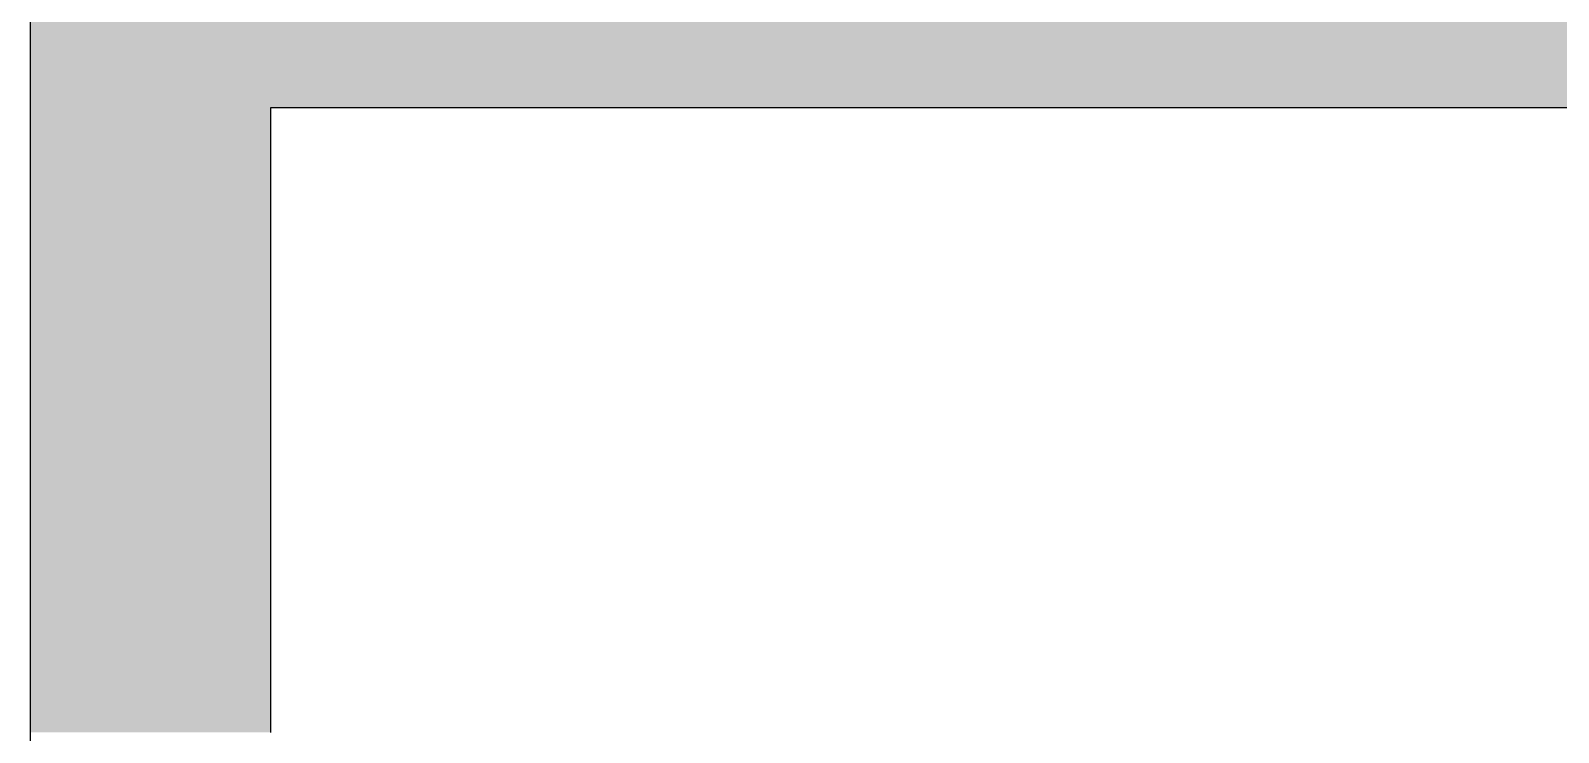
# Model space of a CAD drawing. Extents: x 1980812 to 2578970, y -669191 to 284498.
# Drawn here: x 2538768 to 2540358, y -285390 to -284661 of the extents above; entities that cross this region are included whole.
import ezdxf

# ---------------------------------------------------------------- set-up
doc = ezdxf.new("R2010")
doc.units = 0
doc.header["$LTSCALE"] = 1000
doc.header["$MEASUREMENT"] = 0
doc.linetypes.add('DOTE', pattern=[2.42, 2, -0.2, 0.02, -0.2])
for name, color, linetype in [('dote', 1, 'DOTE'), ('SPACE_HATCH', 8, 'Continuous'), ('WALL', 4, 'Continuous'), ('空线', 3, 'Continuous')]:
    doc.layers.add(name, color=color, linetype=linetype)

# ---------------------------------------------------------------- blocks, each defined once
blk = doc.blocks.new('pou1')
at = {"layer": 'SPACE_HATCH'}
h = blk.add_hatch(color=256, dxfattribs=at)
h.dxf.hatch_style = 1
h.paths.add_polyline_path([(18500, -250), (14577.7, -250), (10600, -250), (10600, -1350), (10100, -1350), (10100, -250), (3300, -250), (3300, -900), (2900, -900), (2900, -250), (50, -250), (50, -900), (-200, -900), (-200, -700), (-200, 250), (-200, 350), (0, 350), (0, -150), (14577.7, -150), (28900, -150), (28900, 350), (29100, 350), (29100, 250), (29100, -700), (29100, -900), (28850, -900), (28850, -250), (26600, -250), (26600, -900), (26200, -900), (26200, -250), (19000, -250), (19000, -1350), (18500, -1350)])
at = {"layer": 'WALL'}
for p, q in [((29100, -700, 0), (29100, 350, 0)), ((28850, -250, 0), (26600, -250, 0)), ((28850, -900, 0), (28850, -250, 0)), ((29100, -900, 0), (29100, -700, 0)), ((29100, -700, 0), (29100, -700, 0))]:
    blk.add_line(p, q, dxfattribs=at)

msp = doc.modelspace()

# ---------------------------------------------------------------- linework, layer by layer
at = {"layer": 'dote'}
msp.add_line((2538768.4, -317274.3, 0), (2538768.4, -255997.6, 0), dxfattribs=at)

# ---------------------------------------------------------------- block references
at = {"layer": '空线', "xscale": -1, "rotation": 359.9999999999997}
msp.add_blockref('pou1', (2567868.4, -284490.4, 0), dxfattribs=at)

doc.saveas('drawing.dxf')
